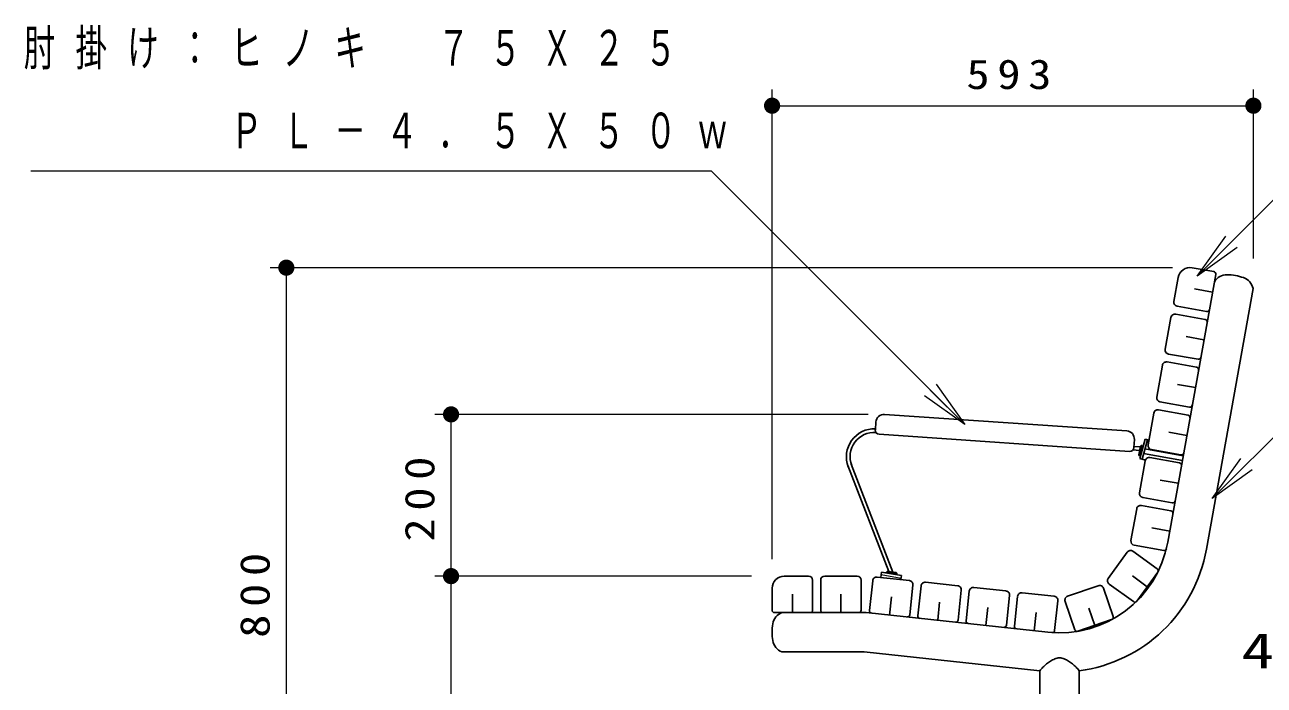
# Model space of a CAD drawing. Units: millimetres on the paper, scale 1:20. Extents: x -361 to 9, y -38 to 343.
# Drawn here: x -157.6 to -81, y 116 to 156.8 of the extents above; entities that cross this region are included whole.
import ezdxf

# ---------------------------------------------------------------- set-up
doc = ezdxf.new("R2010")
doc.units = ezdxf.units.MM
doc.layers.add('1_20', color=7, linetype='Continuous', lineweight=25)
doc.styles.add('ＭＳ ゴシック', font='')
doc.styles.get('ＭＳ ゴシック').set_extended_font_data('MS Gothic')

# ---------------------------------------------------------------- blocks, each defined once
blk = doc.blocks.new('filled_dot')
at = {"color": 0, "linetype": 'Continuous', "lineweight": -2, "const_width": 1.25}
blk.add_lwpolyline([(-0.625, 0, 1), (0.625, 0, 1)], format="xyb", close=True, dxfattribs=at)

msp = doc.modelspace()

# ---------------------------------------------------------------- linework, layer by layer
at = {"layer": '1_20', "lineweight": 13}
for p, q in [((-111.432, 123.788), (-111.432, 152.799)), ((-81.708, 142.362), (-81.708, 152.799)), ((-111.432, 151.799), (-81.708, 151.799)), ((-85.177, 141.275), (-83.409, 143.75)), ((-85.177, 141.275), (-83.056, 143.396)), ((-82.702, 143.043), (-85.177, 141.275)), ((-86.701, 141.795), (-142.432, 141.795)), ((-141.432, 101.795), (-141.432, 141.795)), ((-99.539, 132.116), (-101.66, 134.237)), ((-101.307, 134.591), (-99.539, 132.116)), ((-99.539, 132.116), (-102.014, 133.884)), ((-105.489, 132.734), (-132.259, 132.734)), ((-131.259, 122.745), (-131.259, 132.734)), ((-84.252, 127.538), (-82.484, 130.013)), ((-84.252, 127.538), (-82.131, 129.659)), ((-81.777, 129.306), (-84.252, 127.538)), ((-112.699, 122.745), (-132.259, 122.745)), ((-131.259, 102.295), (-131.259, 122.745)), ((-104.693, 122.843), (-103.462, 122.628))]:
    msp.add_line(p, q, dxfattribs=at)
at = {"layer": '1_20'}
for p, q in [((-85.485, 141.787), (-84.157, 141.549)), ((-87.002, 124.832), (-84.035, 141.375)), ((-86.621, 139.705), (-86.356, 141.182)), ((-85.337, 140.491), (-84.23, 140.292)), ((-84.61, 124.403), (-81.724, 140.499)), ((-86.419, 139.415), (-84.598, 139.088)), ((-87.15, 136.752), (-86.797, 138.721)), ((-86.507, 138.923), (-84.686, 138.596)), ((-85.866, 137.538), (-84.759, 137.339)), ((-86.948, 136.462), (-85.127, 136.136)), ((-87.68, 133.799), (-87.327, 135.768)), ((-87.037, 135.97), (-85.216, 135.643)), ((-86.396, 134.585), (-85.289, 134.387)), ((-87.478, 133.509), (-85.657, 133.183)), ((-104.489, 132.734), (-89.524, 131.714)), ((-88.209, 130.847), (-87.856, 132.815)), ((-87.566, 133.017), (-85.745, 132.691)), ((-105.022, 132.269), (-105.056, 131.77)), ((-104.824, 131.504), (-89.36, 130.45)), ((-89.059, 131.181), (-89.093, 130.682)), ((-88.391, 131.21), (-88.731, 130.007)), ((-88.246, 131.169), (-88.587, 129.966)), ((-88.156, 131.143), (-88.391, 131.21)), ((-86.925, 131.632), (-85.818, 131.434)), ((-89.153, 130.536), (-88.734, 130.507)), ((-88.695, 130.73), (-89.088, 130.757)), ((-88.783, 130.237), (-88.686, 130.779)), ((-88.783, 130.238), (-88.742, 130.179)), ((-88.742, 130.179), (-88.628, 130.819)), ((-88.742, 130.179), (-88.693, 130.171)), ((-88.693, 130.171), (-88.579, 130.81)), ((-88.686, 130.779), (-88.628, 130.819)), ((-88.66, 130.259), (-88.68, 130.244)), ((-88.628, 130.819), (-88.579, 130.81)), ((-88.544, 130.668), (-88.592, 130.737)), ((-88.529, 130.719), (-88.582, 130.722)), ((-88.489, 130.312), (-86.096, 129.883)), ((-88.407, 130.602), (-86.043, 130.178)), ((-88.007, 130.556), (-86.186, 130.23)), ((-104.227, 123.024), (-106.755, 129.577)), ((-103.975, 122.997), (-106.545, 129.658)), ((-88.739, 127.894), (-88.386, 129.862)), ((-88.378, 129.907), (-88.731, 130.007)), ((-88.096, 130.064), (-86.275, 129.738)), ((-87.455, 128.679), (-86.348, 128.481)), ((-88.625, 127.111), (-86.804, 126.785)), ((-88.537, 127.603), (-86.716, 127.277)), ((-89.268, 124.941), (-88.915, 126.909)), ((-87.984, 125.726), (-86.877, 125.528)), ((-89.497, 124.225), (-90.673, 122.607)), ((-89.148, 124.28), (-87.651, 123.193)), ((-89.066, 124.65), (-87.245, 124.324)), ((-110.682, 122.745), (-109.182, 122.745)), ((-108.932, 122.495), (-108.932, 120.645)), ((-108.432, 122.495), (-108.432, 120.645)), ((-108.182, 122.745), (-106.182, 122.745)), ((-105.932, 122.495), (-105.932, 120.645)), ((-104.941, 122.685), (-102.953, 122.47)), ((-104.667, 122.991), (-104.725, 122.661)), ((-104.667, 122.991), (-103.436, 122.776)), ((-104.367, 122.989), (-104.372, 122.939)), ((-104.372, 122.939), (-103.726, 122.869)), ((-104.312, 123.033), (-104.367, 122.989)), ((-104.367, 122.989), (-103.721, 122.919)), ((-104.312, 123.033), (-103.765, 122.974)), ((-103.801, 122.878), (-103.84, 122.846)), ((-103.765, 122.974), (-103.721, 122.919)), ((-103.721, 122.919), (-103.726, 122.869)), ((-103.436, 122.776), (-103.479, 122.527)), ((-89.175, 122.755), (-88.265, 122.093)), ((-87.618, 122.984), (-88.911, 121.204)), ((-111.432, 121.995), (-111.432, 120.645)), ((-105.217, 122.463), (-105.415, 120.624)), ((-102.731, 122.195), (-102.93, 120.355)), ((-102.234, 122.141), (-102.433, 120.302)), ((-101.959, 122.363), (-99.97, 122.148)), ((-99.749, 121.872), (-99.947, 120.033)), ((-99.251, 121.819), (-99.45, 119.979)), ((-98.976, 122.04), (-96.988, 121.826)), ((-95.994, 121.718), (-94.005, 121.503)), ((-91.289, 122.152), (-93.18, 121.501)), ((-90.971, 121.997), (-90.369, 120.248)), ((-90.617, 122.258), (-89.121, 121.17)), ((-110.182, 121.62), (-110.182, 120.495)), ((-107.182, 121.62), (-107.182, 120.495)), ((-104.068, 121.459), (-104.189, 120.34)), ((-101.085, 121.137), (-101.206, 120.018)), ((-96.766, 121.55), (-96.965, 119.711)), ((-96.269, 121.496), (-96.468, 119.657)), ((-93.783, 121.228), (-93.982, 119.389)), ((-93.335, 121.183), (-92.732, 119.434)), ((-111.282, 120.495), (-105.616, 120.495)), ((-105.616, 120.495), (-94.409, 119.284)), ((-98.103, 120.814), (-98.224, 119.696)), ((-95.12, 120.492), (-95.241, 119.374)), ((-91.868, 120.763), (-91.502, 119.699)), ((-90.462, 120.057), (-92.542, 119.341)), ((-110.828, 118.065), (-105.747, 118.065)), ((-105.747, 118.065), (-94.895, 116.892))]:
    msp.add_line(p, q, dxfattribs=at)
at = {"layer": '1_20', "color": 4}
for p, q in [((-94.895, 116.892), (-94.895, 89.295)), ((-92.465, 116.895), (-92.465, 89.295))]:
    msp.add_line(p, q, dxfattribs=at)
at = {"layer": '1_20', "lineweight": 13}
for points in [[(-99.539, 132.116), (-115.178, 147.755), (-157.211, 147.755)], [(-85.177, 141.275), (-78.106, 148.346), (-42.062, 148.346)], [(-84.252, 127.538), (-79.302, 132.488), (-61.271, 132.488)]]:
    msp.add_lwpolyline(points, dxfattribs=at)
at = {"layer": '1_20'}
for centre, radius, start, end in [((-85.618, 141.049), 0.75, 79.83397, 169.83417), ((-84.183, 141.402), 0.15, 349.8332, 79.83476), ((-83.346, 140.462), 0.9, 89.04866, 148.79418), ((-83.431, 137.863), 3.5, 71.30611, 88.36367), ((-82.608, 140.33), 0.9, 10.87261, 70.62566), ((-86.375, 139.661), 0.25, 169.83468, 259.83395), ((-86.551, 138.677), 0.25, 79.83397, 169.83468), ((-84.713, 138.449), 0.15, 349.8332, 79.83476), ((-84.571, 139.236), 0.15, 259.83433, 349.8334), ((-86.904, 136.708), 0.25, 169.83468, 259.83395), ((-85.101, 136.283), 0.15, 259.83433, 349.8334), ((-87.081, 135.724), 0.25, 79.83397, 169.83468), ((-85.242, 135.496), 0.15, 349.8332, 79.83476), ((-87.434, 133.755), 0.25, 169.83468, 259.83395), ((-85.63, 133.33), 0.15, 259.83433, 349.8334), ((-104.523, 132.235), 0.5, 86.1, 176.10001), ((-87.61, 132.771), 0.25, 79.83397, 169.83468), ((-85.772, 132.543), 0.15, 349.8332, 79.83476), ((-105.116, 130.121), 1.725, 87.84838, 201.1), ((-104.807, 131.753), 0.25, 176.09999, 266.09999), ((-89.558, 131.215), 0.5, 356.1, 86.10001), ((-105.116, 130.121), 1.5, 86.1, 201.1), ((-89.343, 130.699), 0.25, 266.1, 356.1), ((-87.963, 130.802), 0.25, 169.83468, 259.83395), ((-86.16, 130.377), 0.15, 259.83433, 349.8334), ((-88.14, 129.818), 0.25, 79.83397, 169.83468), ((-86.301, 129.59), 0.15, 349.8332, 79.83476), ((-88.493, 127.849), 0.25, 169.83468, 259.83395), ((-88.669, 126.865), 0.25, 79.83397, 169.83468), ((-86.689, 127.424), 0.15, 259.83433, 349.8334), ((-86.831, 126.637), 0.15, 349.8332, 79.83476), ((-93.68, 126.03), 6.785, 263.83403, 349.834), ((-89.022, 124.897), 0.25, 169.83468, 259.83395), ((-93.68, 126.03), 9.215, 277.57703, 349.834), ((-89.295, 124.078), 0.25, 53.99992, 144.00017), ((-87.219, 124.472), 0.15, 259.83433, 349.8334), ((-110.682, 121.995), 0.75, 89.99998, 179.99996), ((-109.182, 122.495), 0.25, 0, 89.99998), ((-108.182, 122.495), 0.25, 89.99998, 179.99996), ((-106.182, 122.495), 0.25, 0, 89.99998), ((-104.968, 122.436), 0.25, 83.83398, 173.834), ((-90.47, 122.46), 0.25, 143.99999, 234.00012), ((-87.739, 123.072), 0.15, 324.00027, 53.99952), ((-102.98, 122.221), 0.25, 353.83398, 83.83406), ((-101.986, 122.114), 0.25, 83.83398, 173.834), ((-99.997, 121.899), 0.25, 353.83398, 83.83406), ((-99.003, 121.792), 0.25, 83.83398, 173.834), ((-97.015, 121.577), 0.25, 353.83398, 83.83406), ((-96.02, 121.47), 0.25, 83.83398, 173.834), ((-91.207, 121.916), 0.25, 18.99992, 109.00017), ((-94.032, 121.255), 0.25, 353.83398, 83.83406), ((-93.098, 121.264), 0.25, 108.99999, 199.0001), ((-89.032, 121.292), 0.15, 234.00025, 324.00027), ((-111.282, 120.645), 0.15, 179.99998, 270.00002), ((-110.505, 119.655), 0.9, 111.03974, 170.79164), ((-109.082, 120.645), 0.15, 270.00002, 0), ((-108.282, 120.645), 0.15, 179.99998, 270.00002), ((-106.082, 120.645), 0.15, 270.00002, 0), ((-105.266, 120.608), 0.15, 173.83445, 263.83387), ((-103.079, 120.371), 0.15, 263.83418, 353.83446), ((-102.284, 120.285), 0.15, 173.83445, 263.83387), ((-90.51, 120.199), 0.15, 289.00027, 18.99952), ((-107.932, 119.28), 3.5, 171.47209, 188.52965), ((-100.096, 120.049), 0.15, 263.83418, 353.83446), ((-99.301, 119.963), 0.15, 173.83445, 263.83387), ((-97.114, 119.727), 0.15, 263.83418, 353.83446), ((-96.318, 119.641), 0.15, 173.83445, 263.83387), ((-92.591, 119.483), 0.15, 199.00024, 289.00027), ((-110.505, 118.905), 0.9, 189.21466, 248.96045), ((-94.131, 119.405), 0.15, 263.83418, 353.83446)]:
    msp.add_arc(centre, radius, start, end, dxfattribs=at)
msp.add_open_spline([(-94.895, 116.892), (-94.865, 116.932), (-94.835, 116.972), (-94.803, 117.01), (-94.771, 117.048), (-94.737, 117.085), (-94.702, 117.12), (-94.667, 117.156), (-94.631, 117.19), (-94.594, 117.223), (-94.557, 117.257), (-94.519, 117.289), (-94.479, 117.32), (-94.44, 117.35), (-94.4, 117.38), (-94.36, 117.409), (-94.319, 117.438), (-94.278, 117.466), (-94.236, 117.493), (-94.194, 117.519), (-94.151, 117.545), (-94.107, 117.568), (-94.063, 117.592), (-94.018, 117.614), (-93.972, 117.632), (-93.926, 117.65), (-93.878, 117.667), (-93.829, 117.677), (-93.781, 117.688), (-93.731, 117.695), (-93.681, 117.695), (-93.632, 117.695), (-93.581, 117.688), (-93.533, 117.678), (-93.485, 117.667), (-93.437, 117.651), (-93.391, 117.633), (-93.344, 117.615), (-93.299, 117.592), (-93.255, 117.569), (-93.211, 117.546), (-93.169, 117.52), (-93.126, 117.494), (-93.084, 117.467), (-93.043, 117.439), (-93.002, 117.41), (-92.962, 117.381), (-92.922, 117.352), (-92.882, 117.321), (-92.843, 117.29), (-92.805, 117.258), (-92.768, 117.225), (-92.73, 117.192), (-92.694, 117.158), (-92.659, 117.122), (-92.624, 117.087), (-92.59, 117.05), (-92.558, 117.012), (-92.526, 116.975), (-92.495, 116.935), (-92.465, 116.895)], degree=3, knots=[0, 0, 0, 0, 1, 1, 1, 2, 2, 2, 3, 3, 3, 4, 4, 4, 5, 5, 5, 6, 6, 6, 7, 7, 7, 8, 8, 8, 9, 9, 9, 10, 10, 10, 11, 11, 11, 12, 12, 12, 13, 13, 13, 14, 14, 14, 15, 15, 15, 16, 16, 16, 17, 17, 17, 18, 18, 18, 19, 19, 19, 20, 20, 20, 20], dxfattribs=at)

# ---------------------------------------------------------------- block references
at = {"layer": '1_20', "lineweight": 13, "xscale": 0.4, "yscale": 0.4}
msp.add_blockref('filled_dot', (-111.432, 151.799), dxfattribs=at)
for p, rotation in [((-81.708, 151.799), 180), ((-141.432, 141.795), 270), ((-131.259, 132.734), 270), ((-131.259, 122.745), 90), ((-131.259, 122.745), 270)]:
    msp.add_blockref('filled_dot', p, dxfattribs=dict(at, rotation=rotation))

# ---------------------------------------------------------------- texts
at = {"layer": '1_20', "style": 'ＭＳ ゴシック'}
for s, insert, char_height, attachment_point in [('\\T1.64;\\W0.65;肘掛け：ヒノキ\u3000７５Ｘ２５', (-157.652, 155.255), 2.199, 4), ('\\T1.33;\\W1.15;593', (-96.57, 152.799), 1.833, 8), ('\\T1.64;\\W0.65;\u3000\u3000\u3000\u3000ＰＬ－４．５Ｘ５０ｗ', (-157.652, 150.255), 2.199, 4), ('\\T1.5;\\W1.35;40ASGP', (-82.443, 118.122), 2.199, 4)]:
    msp.add_mtext(s, dxfattribs=dict(at, insert=insert, char_height=char_height, attachment_point=attachment_point))
at = {"layer": '1_20', "char_height": 1.833, "attachment_point": 8, "rotation": 90, "style": 'ＭＳ ゴシック'}
for s, insert in [('\\T1.33;\\W1.15;200', (-132.259, 127.739)), ('\\T1.33;\\W1.15;800', (-142.432, 121.795))]:
    msp.add_mtext(s, dxfattribs=dict(at, insert=insert))

doc.saveas('drawing.dxf')
